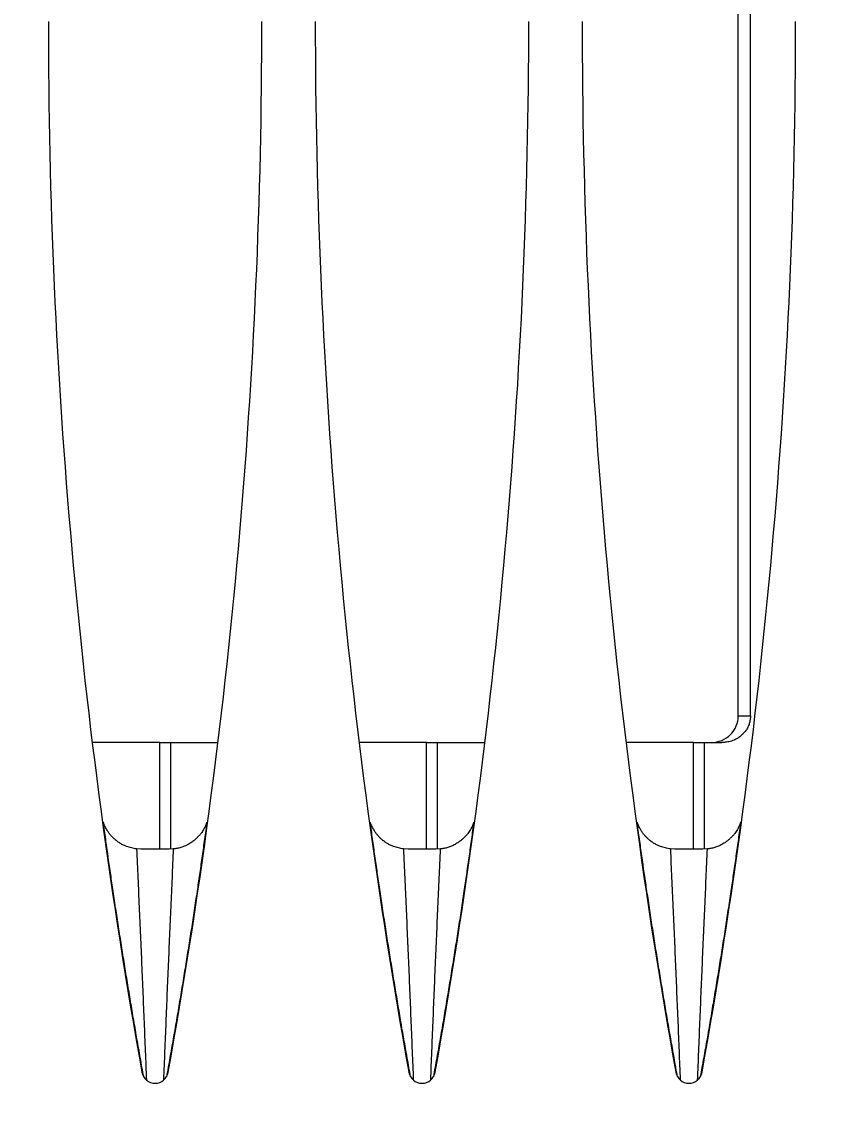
# Model space of a CAD drawing. Header units: metres. Extents: x -101133.8 to -101066.7, y -24899.3 to -24824.7.
# Drawn here: x -101102.93949 to -101102.90949, y -24833.79508 to -24833.75453 of the extents above; entities that cross this region are included whole.
import ezdxf

# ---------------------------------------------------------------- set-up
doc = ezdxf.new("R2010")
doc.units = ezdxf.units.M
doc.header["$LTSCALE"] = 0.2
doc.header["$PDSIZE"] = -5
doc.layers.add('CMT-COTATION DIVERS', color=1, linetype='Continuous')
doc.layers.add('CMT-CVC-MATERIEL', color=30, linetype='Continuous')
doc.styles.get("Standard").update_dxf_attribs({"font": 'arial.ttf'})
doc.dimstyles.get("Standard").update_dxf_attribs({"dimtxt": 0.18, "dimasz": 0.18, "dimexe": 0.18, "dimexo": 0.0625, "dimgap": 0.09, "dimtad": 0, "dimtih": 1, "dimtoh": 1, "dimdec": 4, "dimzin": 0, "dimdsep": 46, "dimtxsty": 'Standard', "dimcen": 0.09, "dimadec": 0, "dimazin": 0, "dimtfac": 1, "dimtdec": 4, "dimtofl": 0, "dimtmove": 0, "dimatfit": 3, "dimfxl": 1, "dimtolj": 1, "dimtzin": 0, "dimarcsym": 0})

# ---------------------------------------------------------------- blocks, each defined once
blk = doc.blocks.new('Cassette 600x600')
at = {"linetype": 'Continuous', "lineweight": 13}
for p, q in [((-20444.73, 362.832), (-20444.73, 365.361)), ((-20449.23, 364.73), (-20449.23, 364.764)), ((-20455.73, 363.702), (-20455.73, 363.736)), ((-20448.73, 363.527), (-20448.72, 363.7)), ((-20448.73, 362.832), (-20444.73, 362.832)), ((-20444.73, 362.832), (-20444.73, 362.421)), ((-20455.73, 362.274), (-20455.73, 362.308)), ((-20448.72, 362.31), (-20448.73, 362.483)), ((-20448.726, 362.421), (-20444.73, 362.421)), ((-20444.73, 362.421), (-20444.73, 360.649)), ((-20449.23, 361.246), (-20449.23, 361.28)), ((-20444.73, 352.832), (-20444.73, 355.361)), ((-20449.23, 354.73), (-20449.23, 354.764)), ((-20455.73, 353.702), (-20455.73, 353.736)), ((-20448.73, 353.527), (-20448.72, 353.7)), ((-20448.73, 352.832), (-20444.73, 352.832)), ((-20444.73, 352.832), (-20444.73, 352.421)), ((-20448.72, 352.31), (-20448.73, 352.483)), ((-20455.73, 352.274), (-20455.73, 352.308)), ((-20448.726, 352.421), (-20444.73, 352.421)), ((-20444.73, 352.421), (-20444.73, 350.649)), ((-20449.23, 351.246), (-20449.23, 351.28)), ((-20444.73, 342.832), (-20444.73, 345.361)), ((-20449.23, 344.73), (-20449.23, 344.764)), ((-20455.73, 343.702), (-20455.73, 343.736)), ((-20448.73, 343.527), (-20448.72, 343.7)), ((-20448.73, 342.832), (-20444.73, 342.832)), ((-20444.73, 342.832), (-20444.73, 342.421)), ((-20455.73, 342.274), (-20455.73, 342.308)), ((-20448.72, 342.31), (-20448.73, 342.483)), ((-20448.726, 342.421), (-20444.73, 342.421)), ((-20444.73, 342.421), (-20444.73, 341.768)), ((-20449.23, 341.246), (-20449.23, 341.28)), ((-20443.73, 341.155), (-20443.73, 340.695)), ((-20443.73, 341.155), (-20340.23, 341.155)), ((-20443.73, 340.695), (-20340.23, 340.695))]:
    blk.add_line(p, q, dxfattribs=at)
for centre, radius, start, end in [((-20417.73, 144.505), 222.5, 90, 100.18749), ((-20456.995, 363.005), 0.5, 100.1875, 259.8125), ((-20417.73, 581.505), 222.5, 259.81251, 270), ((-20417.73, 134.505), 222.5, 90, 100.18749), ((-20456.995, 353.005), 0.5, 100.1875, 259.8125), ((-20417.73, 571.505), 222.5, 259.81251, 270), ((-20417.73, 124.505), 222.5, 90, 100.18749), ((-20456.995, 343.005), 0.5, 100.1875, 259.8125), ((-20417.73, 561.505), 222.5, 259.81251, 270)]:
    blk.add_arc(centre, radius, start, end, dxfattribs=at)
blk.add_ellipse((-20443.73, 342.159), major_axis=(0, 1.004), ratio=0.996195, start_param=1.570796, end_param=3.141593, dxfattribs=at)
for points, knots in [([(-20457.255, 363.432), (-20457.136, 363.453), (-20457.018, 363.475), (-20456.9, 363.496), (-20456.782, 363.517), (-20456.664, 363.538), (-20456.544, 363.559), (-20456.424, 363.581), (-20456.3, 363.602), (-20456.188, 363.622), (-20456.077, 363.642), (-20455.977, 363.66), (-20455.833, 363.685), (-20455.644, 363.718), (-20455.378, 363.764), (-20455.133, 363.806), (-20454.889, 363.848), (-20454.664, 363.886), (-20454.434, 363.924), (-20454.204, 363.963), (-20453.968, 364.002), (-20453.734, 364.04), (-20453.5, 364.079), (-20453.267, 364.117), (-20453.034, 364.154), (-20452.8, 364.192), (-20452.567, 364.229), (-20452.333, 364.266), (-20452.099, 364.303), (-20451.865, 364.34), (-20451.632, 364.376), (-20451.399, 364.412), (-20451.168, 364.447), (-20450.931, 364.483), (-20450.694, 364.519), (-20450.451, 364.555), (-20450.229, 364.588), (-20450.008, 364.621), (-20449.808, 364.65), (-20449.602, 364.679), (-20449.396, 364.709), (-20449.185, 364.739), (-20448.975, 364.769), (-20448.764, 364.799), (-20448.556, 364.828), (-20448.347, 364.857), (-20448.138, 364.887), (-20447.929, 364.916), (-20447.719, 364.945)], [0, 0, 0, 0, 1, 1, 1, 2, 2, 2, 3, 3, 3, 4, 4, 4, 5, 5, 5, 6, 6, 6, 7, 7, 7, 8, 8, 8, 9, 9, 9, 10, 10, 10, 11, 11, 11, 12, 12, 12, 13, 13, 13, 14, 14, 14, 15, 15, 15, 16, 16, 16, 16]), ([(-20448.72, 363.7), (-20448.714, 363.731), (-20448.708, 363.762), (-20448.702, 363.793), (-20448.696, 363.824), (-20448.689, 363.855), (-20448.682, 363.886), (-20448.675, 363.918), (-20448.666, 363.949), (-20448.658, 363.979), (-20448.649, 364.009), (-20448.641, 364.037), (-20448.628, 364.071), (-20448.615, 364.106), (-20448.597, 364.148), (-20448.578, 364.187), (-20448.559, 364.227), (-20448.538, 364.265), (-20448.516, 364.301), (-20448.493, 364.338), (-20448.469, 364.375), (-20448.441, 364.413), (-20448.413, 364.45), (-20448.381, 364.49), (-20448.354, 364.52), (-20448.327, 364.551), (-20448.306, 364.574), (-20448.282, 364.598), (-20448.257, 364.622), (-20448.23, 364.648), (-20448.202, 364.671), (-20448.175, 364.695), (-20448.147, 364.717), (-20448.116, 364.74), (-20448.084, 364.762), (-20448.049, 364.785), (-20448.021, 364.802), (-20447.993, 364.819), (-20447.972, 364.829), (-20447.949, 364.841), (-20447.926, 364.853), (-20447.9, 364.866), (-20447.874, 364.878), (-20447.849, 364.889), (-20447.823, 364.901), (-20447.797, 364.912), (-20447.772, 364.923), (-20447.745, 364.934), (-20447.719, 364.945)], [0, 0, 0, 0, 1, 1, 1, 2, 2, 2, 3, 3, 3, 4, 4, 4, 5, 5, 5, 6, 6, 6, 7, 7, 7, 8, 8, 8, 9, 9, 9, 10, 10, 10, 11, 11, 11, 12, 12, 12, 13, 13, 13, 14, 14, 14, 15, 15, 15, 16, 16, 16, 16]), ([(-20448.72, 363.7), (-20449.081, 363.684), (-20449.442, 363.668), (-20449.803, 363.651), (-20450.164, 363.635), (-20450.525, 363.619), (-20450.885, 363.603), (-20451.246, 363.587), (-20451.607, 363.571), (-20451.968, 363.556), (-20452.329, 363.54), (-20452.69, 363.524), (-20453.05, 363.509), (-20453.411, 363.494), (-20453.771, 363.479), (-20454.132, 363.464), (-20454.492, 363.449), (-20454.852, 363.434), (-20455.212, 363.419), (-20455.573, 363.404), (-20455.933, 363.39), (-20456.293, 363.375), (-20456.653, 363.36), (-20457.014, 363.346), (-20457.374, 363.331)], [0, 0, 0, 0, 1, 1, 1, 2, 2, 2, 3, 3, 3, 4, 4, 4, 5, 5, 5, 6, 6, 6, 7, 7, 7, 8, 8, 8, 8]), ([(-20448.73, 362.483), (-20448.73, 362.503), (-20448.73, 362.524), (-20448.73, 362.544), (-20448.73, 362.565), (-20448.73, 362.585), (-20448.73, 362.606), (-20448.73, 362.627), (-20448.73, 362.648), (-20448.73, 362.669), (-20448.73, 362.69), (-20448.73, 362.711), (-20448.73, 362.733), (-20448.73, 362.755), (-20448.73, 362.777), (-20448.73, 362.799), (-20448.73, 362.822), (-20448.73, 362.844), (-20448.73, 362.867), (-20448.73, 362.89), (-20448.73, 362.912), (-20448.73, 362.935), (-20448.73, 362.958), (-20448.73, 362.981), (-20448.73, 363.004), (-20448.73, 363.028), (-20448.73, 363.051), (-20448.73, 363.074), (-20448.73, 363.097), (-20448.73, 363.119), (-20448.73, 363.142), (-20448.73, 363.165), (-20448.73, 363.188), (-20448.73, 363.21), (-20448.73, 363.232), (-20448.73, 363.254), (-20448.73, 363.276), (-20448.73, 363.298), (-20448.73, 363.319), (-20448.73, 363.341), (-20448.73, 363.362), (-20448.73, 363.383), (-20448.73, 363.404), (-20448.73, 363.425), (-20448.73, 363.445), (-20448.73, 363.466), (-20448.73, 363.486), (-20448.73, 363.507), (-20448.73, 363.527)], [0, 0, 0, 0, 1, 1, 1, 2, 2, 2, 3, 3, 3, 4, 4, 4, 5, 5, 5, 6, 6, 6, 7, 7, 7, 8, 8, 8, 9, 9, 9, 10, 10, 10, 11, 11, 11, 12, 12, 12, 13, 13, 13, 14, 14, 14, 15, 15, 15, 16, 16, 16, 16]), ([(-20457.374, 362.679), (-20457.014, 362.664), (-20456.653, 362.65), (-20456.293, 362.635), (-20455.933, 362.621), (-20455.573, 362.606), (-20455.212, 362.591), (-20454.852, 362.576), (-20454.492, 362.562), (-20454.132, 362.547), (-20453.771, 362.532), (-20453.411, 362.517), (-20453.05, 362.501), (-20452.69, 362.486), (-20452.329, 362.47), (-20451.968, 362.454), (-20451.607, 362.439), (-20451.246, 362.423), (-20450.885, 362.407), (-20450.525, 362.391), (-20450.164, 362.375), (-20449.803, 362.359), (-20449.442, 362.343), (-20449.081, 362.327), (-20448.72, 362.31)], [0, 0, 0, 0, 1, 1, 1, 2, 2, 2, 3, 3, 3, 4, 4, 4, 5, 5, 5, 6, 6, 6, 7, 7, 7, 8, 8, 8, 8]), ([(-20447.719, 361.065), (-20447.929, 361.094), (-20448.138, 361.124), (-20448.347, 361.153), (-20448.556, 361.182), (-20448.764, 361.212), (-20448.975, 361.241), (-20449.185, 361.271), (-20449.396, 361.301), (-20449.602, 361.331), (-20449.808, 361.361), (-20450.008, 361.39), (-20450.229, 361.422), (-20450.451, 361.455), (-20450.694, 361.491), (-20450.931, 361.527), (-20451.168, 361.563), (-20451.399, 361.598), (-20451.632, 361.634), (-20451.865, 361.67), (-20452.099, 361.707), (-20452.333, 361.744), (-20452.567, 361.781), (-20452.8, 361.818), (-20453.034, 361.856), (-20453.267, 361.894), (-20453.5, 361.931), (-20453.734, 361.97), (-20453.968, 362.008), (-20454.204, 362.048), (-20454.434, 362.086), (-20454.664, 362.125), (-20454.888, 362.163), (-20455.133, 362.204), (-20455.378, 362.246), (-20455.644, 362.292), (-20455.833, 362.325), (-20455.977, 362.351), (-20456.077, 362.368), (-20456.188, 362.388), (-20456.3, 362.408), (-20456.424, 362.43), (-20456.544, 362.451), (-20456.664, 362.473), (-20456.782, 362.493), (-20456.9, 362.515), (-20457.018, 362.536), (-20457.136, 362.557), (-20457.255, 362.578)], [0, 0, 0, 0, 1, 1, 1, 2, 2, 2, 3, 3, 3, 4, 4, 4, 5, 5, 5, 6, 6, 6, 7, 7, 7, 8, 8, 8, 9, 9, 9, 10, 10, 10, 11, 11, 11, 12, 12, 12, 13, 13, 13, 14, 14, 14, 15, 15, 15, 16, 16, 16, 16]), ([(-20447.719, 361.065), (-20447.727, 361.068), (-20447.735, 361.071), (-20447.743, 361.074), (-20447.751, 361.077), (-20447.759, 361.08), (-20447.767, 361.083), (-20447.775, 361.086), (-20447.783, 361.089), (-20447.79, 361.092), (-20447.798, 361.095), (-20447.805, 361.097), (-20447.814, 361.101), (-20447.836, 361.111), (-20447.871, 361.126), (-20447.901, 361.141), (-20447.932, 361.156), (-20447.958, 361.17), (-20447.984, 361.186), (-20448.011, 361.202), (-20448.039, 361.219), (-20448.063, 361.235), (-20448.088, 361.251), (-20448.109, 361.266), (-20448.137, 361.288), (-20448.166, 361.311), (-20448.202, 361.34), (-20448.233, 361.368), (-20448.265, 361.397), (-20448.293, 361.424), (-20448.32, 361.453), (-20448.348, 361.483), (-20448.375, 361.514), (-20448.398, 361.543), (-20448.422, 361.571), (-20448.442, 361.598), (-20448.467, 361.635), (-20448.493, 361.672), (-20448.523, 361.72), (-20448.548, 361.767), (-20448.574, 361.813), (-20448.595, 361.857), (-20448.614, 361.902), (-20448.633, 361.946), (-20448.649, 361.99), (-20448.664, 362.039), (-20448.678, 362.088), (-20448.691, 362.142), (-20448.698, 362.178), (-20448.701, 362.19), (-20448.703, 362.2), (-20448.705, 362.211), (-20448.706, 362.221), (-20448.708, 362.233), (-20448.71, 362.244), (-20448.712, 362.255), (-20448.713, 362.266), (-20448.715, 362.277), (-20448.717, 362.288), (-20448.718, 362.299), (-20448.72, 362.31)], [0, 0, 0, 0, 1, 1, 1, 2, 2, 2, 3, 3, 3, 4, 4, 4, 5, 5, 5, 6, 6, 6, 7, 7, 7, 8, 8, 8, 9, 9, 9, 10, 10, 10, 11, 11, 11, 12, 12, 12, 13, 13, 13, 14, 14, 14, 15, 15, 15, 16, 16, 16, 17, 17, 17, 18, 18, 18, 19, 19, 19, 20, 20, 20, 20]), ([(-20457.255, 353.432), (-20457.136, 353.453), (-20457.018, 353.475), (-20456.9, 353.496), (-20456.782, 353.517), (-20456.664, 353.538), (-20456.544, 353.559), (-20456.424, 353.581), (-20456.3, 353.602), (-20456.188, 353.622), (-20456.077, 353.642), (-20455.977, 353.66), (-20455.833, 353.685), (-20455.644, 353.718), (-20455.378, 353.764), (-20455.133, 353.806), (-20454.889, 353.848), (-20454.664, 353.886), (-20454.434, 353.924), (-20454.204, 353.963), (-20453.968, 354.002), (-20453.734, 354.04), (-20453.5, 354.079), (-20453.267, 354.117), (-20453.034, 354.154), (-20452.8, 354.192), (-20452.567, 354.229), (-20452.333, 354.266), (-20452.099, 354.303), (-20451.865, 354.34), (-20451.632, 354.376), (-20451.399, 354.412), (-20451.168, 354.447), (-20450.931, 354.483), (-20450.694, 354.519), (-20450.451, 354.555), (-20450.229, 354.588), (-20450.008, 354.621), (-20449.808, 354.65), (-20449.602, 354.679), (-20449.396, 354.709), (-20449.185, 354.739), (-20448.975, 354.769), (-20448.764, 354.799), (-20448.556, 354.828), (-20448.347, 354.857), (-20448.138, 354.887), (-20447.929, 354.916), (-20447.719, 354.945)], [0, 0, 0, 0, 1, 1, 1, 2, 2, 2, 3, 3, 3, 4, 4, 4, 5, 5, 5, 6, 6, 6, 7, 7, 7, 8, 8, 8, 9, 9, 9, 10, 10, 10, 11, 11, 11, 12, 12, 12, 13, 13, 13, 14, 14, 14, 15, 15, 15, 16, 16, 16, 16]), ([(-20448.72, 353.7), (-20448.714, 353.731), (-20448.708, 353.762), (-20448.702, 353.793), (-20448.696, 353.824), (-20448.689, 353.855), (-20448.682, 353.886), (-20448.675, 353.918), (-20448.666, 353.949), (-20448.658, 353.979), (-20448.649, 354.009), (-20448.641, 354.037), (-20448.628, 354.071), (-20448.615, 354.106), (-20448.597, 354.148), (-20448.578, 354.187), (-20448.559, 354.227), (-20448.538, 354.265), (-20448.516, 354.302), (-20448.493, 354.338), (-20448.469, 354.375), (-20448.441, 354.413), (-20448.413, 354.45), (-20448.381, 354.49), (-20448.354, 354.52), (-20448.327, 354.551), (-20448.306, 354.574), (-20448.282, 354.598), (-20448.257, 354.622), (-20448.23, 354.648), (-20448.202, 354.671), (-20448.175, 354.695), (-20448.147, 354.717), (-20448.116, 354.74), (-20448.084, 354.762), (-20448.049, 354.785), (-20448.021, 354.802), (-20447.993, 354.819), (-20447.972, 354.829), (-20447.949, 354.841), (-20447.926, 354.853), (-20447.9, 354.866), (-20447.874, 354.878), (-20447.849, 354.889), (-20447.823, 354.901), (-20447.797, 354.912), (-20447.772, 354.923), (-20447.745, 354.934), (-20447.719, 354.945)], [0, 0, 0, 0, 1, 1, 1, 2, 2, 2, 3, 3, 3, 4, 4, 4, 5, 5, 5, 6, 6, 6, 7, 7, 7, 8, 8, 8, 9, 9, 9, 10, 10, 10, 11, 11, 11, 12, 12, 12, 13, 13, 13, 14, 14, 14, 15, 15, 15, 16, 16, 16, 16]), ([(-20448.72, 353.7), (-20449.081, 353.684), (-20449.442, 353.668), (-20449.803, 353.651), (-20450.164, 353.635), (-20450.525, 353.619), (-20450.885, 353.603), (-20451.246, 353.587), (-20451.607, 353.571), (-20451.968, 353.556), (-20452.329, 353.54), (-20452.69, 353.524), (-20453.05, 353.509), (-20453.411, 353.494), (-20453.771, 353.479), (-20454.132, 353.464), (-20454.492, 353.449), (-20454.852, 353.434), (-20455.212, 353.419), (-20455.573, 353.404), (-20455.933, 353.39), (-20456.293, 353.375), (-20456.653, 353.36), (-20457.014, 353.346), (-20457.374, 353.331)], [0, 0, 0, 0, 1, 1, 1, 2, 2, 2, 3, 3, 3, 4, 4, 4, 5, 5, 5, 6, 6, 6, 7, 7, 7, 8, 8, 8, 8]), ([(-20448.73, 352.483), (-20448.73, 352.503), (-20448.73, 352.524), (-20448.73, 352.544), (-20448.73, 352.565), (-20448.73, 352.585), (-20448.73, 352.606), (-20448.73, 352.627), (-20448.73, 352.648), (-20448.73, 352.669), (-20448.73, 352.69), (-20448.73, 352.711), (-20448.73, 352.733), (-20448.73, 352.755), (-20448.73, 352.777), (-20448.73, 352.799), (-20448.73, 352.822), (-20448.73, 352.844), (-20448.73, 352.867), (-20448.73, 352.89), (-20448.73, 352.912), (-20448.73, 352.935), (-20448.73, 352.958), (-20448.73, 352.981), (-20448.73, 353.004), (-20448.73, 353.028), (-20448.73, 353.051), (-20448.73, 353.074), (-20448.73, 353.097), (-20448.73, 353.119), (-20448.73, 353.142), (-20448.73, 353.165), (-20448.73, 353.188), (-20448.73, 353.21), (-20448.73, 353.232), (-20448.73, 353.254), (-20448.73, 353.276), (-20448.73, 353.298), (-20448.73, 353.319), (-20448.73, 353.341), (-20448.73, 353.362), (-20448.73, 353.383), (-20448.73, 353.404), (-20448.73, 353.425), (-20448.73, 353.445), (-20448.73, 353.466), (-20448.73, 353.486), (-20448.73, 353.507), (-20448.73, 353.527)], [0, 0, 0, 0, 1, 1, 1, 2, 2, 2, 3, 3, 3, 4, 4, 4, 5, 5, 5, 6, 6, 6, 7, 7, 7, 8, 8, 8, 9, 9, 9, 10, 10, 10, 11, 11, 11, 12, 12, 12, 13, 13, 13, 14, 14, 14, 15, 15, 15, 16, 16, 16, 16]), ([(-20457.374, 352.679), (-20457.014, 352.664), (-20456.653, 352.65), (-20456.293, 352.635), (-20455.933, 352.621), (-20455.573, 352.606), (-20455.212, 352.591), (-20454.852, 352.576), (-20454.492, 352.562), (-20454.132, 352.547), (-20453.771, 352.532), (-20453.411, 352.517), (-20453.05, 352.501), (-20452.69, 352.486), (-20452.329, 352.47), (-20451.968, 352.454), (-20451.607, 352.439), (-20451.246, 352.423), (-20450.885, 352.407), (-20450.525, 352.391), (-20450.164, 352.375), (-20449.803, 352.359), (-20449.442, 352.343), (-20449.081, 352.327), (-20448.72, 352.31)], [0, 0, 0, 0, 1, 1, 1, 2, 2, 2, 3, 3, 3, 4, 4, 4, 5, 5, 5, 6, 6, 6, 7, 7, 7, 8, 8, 8, 8]), ([(-20447.719, 351.065), (-20447.929, 351.094), (-20448.138, 351.124), (-20448.347, 351.153), (-20448.556, 351.182), (-20448.764, 351.212), (-20448.975, 351.241), (-20449.185, 351.271), (-20449.396, 351.301), (-20449.602, 351.331), (-20449.808, 351.361), (-20450.008, 351.39), (-20450.229, 351.422), (-20450.451, 351.455), (-20450.694, 351.491), (-20450.931, 351.527), (-20451.168, 351.563), (-20451.399, 351.598), (-20451.632, 351.634), (-20451.865, 351.67), (-20452.099, 351.707), (-20452.333, 351.744), (-20452.567, 351.781), (-20452.8, 351.818), (-20453.034, 351.856), (-20453.267, 351.894), (-20453.5, 351.931), (-20453.734, 351.97), (-20453.968, 352.008), (-20454.204, 352.048), (-20454.434, 352.086), (-20454.664, 352.125), (-20454.888, 352.163), (-20455.133, 352.204), (-20455.378, 352.246), (-20455.644, 352.292), (-20455.833, 352.325), (-20455.977, 352.351), (-20456.077, 352.368), (-20456.188, 352.388), (-20456.3, 352.408), (-20456.424, 352.43), (-20456.544, 352.451), (-20456.664, 352.473), (-20456.782, 352.493), (-20456.9, 352.515), (-20457.018, 352.536), (-20457.136, 352.557), (-20457.255, 352.578)], [0, 0, 0, 0, 1, 1, 1, 2, 2, 2, 3, 3, 3, 4, 4, 4, 5, 5, 5, 6, 6, 6, 7, 7, 7, 8, 8, 8, 9, 9, 9, 10, 10, 10, 11, 11, 11, 12, 12, 12, 13, 13, 13, 14, 14, 14, 15, 15, 15, 16, 16, 16, 16]), ([(-20447.719, 351.065), (-20447.727, 351.068), (-20447.735, 351.071), (-20447.743, 351.074), (-20447.751, 351.077), (-20447.759, 351.08), (-20447.767, 351.083), (-20447.775, 351.086), (-20447.783, 351.089), (-20447.79, 351.092), (-20447.798, 351.095), (-20447.805, 351.097), (-20447.814, 351.101), (-20447.836, 351.111), (-20447.871, 351.126), (-20447.901, 351.141), (-20447.932, 351.156), (-20447.958, 351.17), (-20447.984, 351.186), (-20448.011, 351.202), (-20448.039, 351.219), (-20448.063, 351.235), (-20448.088, 351.251), (-20448.109, 351.266), (-20448.137, 351.288), (-20448.166, 351.311), (-20448.202, 351.34), (-20448.233, 351.368), (-20448.265, 351.397), (-20448.293, 351.424), (-20448.32, 351.453), (-20448.348, 351.483), (-20448.375, 351.514), (-20448.398, 351.543), (-20448.422, 351.571), (-20448.442, 351.598), (-20448.467, 351.635), (-20448.493, 351.672), (-20448.523, 351.72), (-20448.548, 351.767), (-20448.574, 351.813), (-20448.595, 351.857), (-20448.614, 351.902), (-20448.633, 351.946), (-20448.649, 351.99), (-20448.664, 352.039), (-20448.678, 352.088), (-20448.691, 352.142), (-20448.698, 352.178), (-20448.701, 352.19), (-20448.703, 352.2), (-20448.705, 352.211), (-20448.706, 352.221), (-20448.708, 352.233), (-20448.71, 352.244), (-20448.712, 352.255), (-20448.713, 352.266), (-20448.715, 352.277), (-20448.717, 352.288), (-20448.718, 352.299), (-20448.72, 352.31)], [0, 0, 0, 0, 1, 1, 1, 2, 2, 2, 3, 3, 3, 4, 4, 4, 5, 5, 5, 6, 6, 6, 7, 7, 7, 8, 8, 8, 9, 9, 9, 10, 10, 10, 11, 11, 11, 12, 12, 12, 13, 13, 13, 14, 14, 14, 15, 15, 15, 16, 16, 16, 17, 17, 17, 18, 18, 18, 19, 19, 19, 20, 20, 20, 20]), ([(-20457.255, 343.432), (-20457.136, 343.453), (-20457.018, 343.475), (-20456.9, 343.496), (-20456.782, 343.517), (-20456.664, 343.538), (-20456.544, 343.559), (-20456.424, 343.581), (-20456.3, 343.602), (-20456.188, 343.622), (-20456.077, 343.642), (-20455.977, 343.66), (-20455.833, 343.685), (-20455.644, 343.718), (-20455.378, 343.764), (-20455.133, 343.806), (-20454.889, 343.848), (-20454.664, 343.886), (-20454.434, 343.924), (-20454.204, 343.963), (-20453.968, 344.002), (-20453.734, 344.04), (-20453.5, 344.079), (-20453.267, 344.117), (-20453.034, 344.154), (-20452.8, 344.192), (-20452.567, 344.229), (-20452.333, 344.266), (-20452.099, 344.303), (-20451.865, 344.34), (-20451.632, 344.376), (-20451.399, 344.412), (-20451.168, 344.447), (-20450.931, 344.483), (-20450.694, 344.519), (-20450.451, 344.555), (-20450.229, 344.588), (-20450.008, 344.621), (-20449.808, 344.65), (-20449.602, 344.679), (-20449.396, 344.709), (-20449.185, 344.739), (-20448.975, 344.769), (-20448.764, 344.799), (-20448.556, 344.828), (-20448.347, 344.857), (-20448.138, 344.887), (-20447.929, 344.916), (-20447.719, 344.945)], [0, 0, 0, 0, 1, 1, 1, 2, 2, 2, 3, 3, 3, 4, 4, 4, 5, 5, 5, 6, 6, 6, 7, 7, 7, 8, 8, 8, 9, 9, 9, 10, 10, 10, 11, 11, 11, 12, 12, 12, 13, 13, 13, 14, 14, 14, 15, 15, 15, 16, 16, 16, 16]), ([(-20448.72, 343.7), (-20448.714, 343.731), (-20448.708, 343.762), (-20448.702, 343.793), (-20448.696, 343.824), (-20448.689, 343.855), (-20448.682, 343.886), (-20448.675, 343.918), (-20448.666, 343.949), (-20448.658, 343.979), (-20448.649, 344.009), (-20448.641, 344.037), (-20448.628, 344.071), (-20448.615, 344.106), (-20448.597, 344.148), (-20448.578, 344.187), (-20448.559, 344.227), (-20448.538, 344.265), (-20448.516, 344.302), (-20448.493, 344.338), (-20448.469, 344.375), (-20448.441, 344.413), (-20448.413, 344.45), (-20448.381, 344.49), (-20448.354, 344.52), (-20448.327, 344.551), (-20448.306, 344.574), (-20448.282, 344.598), (-20448.257, 344.622), (-20448.23, 344.648), (-20448.202, 344.671), (-20448.175, 344.695), (-20448.147, 344.717), (-20448.116, 344.74), (-20448.084, 344.762), (-20448.049, 344.785), (-20448.021, 344.802), (-20447.993, 344.819), (-20447.972, 344.829), (-20447.949, 344.841), (-20447.926, 344.853), (-20447.9, 344.866), (-20447.874, 344.878), (-20447.849, 344.889), (-20447.823, 344.901), (-20447.797, 344.912), (-20447.772, 344.923), (-20447.745, 344.934), (-20447.719, 344.945)], [0, 0, 0, 0, 1, 1, 1, 2, 2, 2, 3, 3, 3, 4, 4, 4, 5, 5, 5, 6, 6, 6, 7, 7, 7, 8, 8, 8, 9, 9, 9, 10, 10, 10, 11, 11, 11, 12, 12, 12, 13, 13, 13, 14, 14, 14, 15, 15, 15, 16, 16, 16, 16]), ([(-20448.72, 343.7), (-20449.081, 343.684), (-20449.442, 343.668), (-20449.803, 343.651), (-20450.164, 343.635), (-20450.525, 343.619), (-20450.885, 343.603), (-20451.246, 343.587), (-20451.607, 343.571), (-20451.968, 343.556), (-20452.329, 343.54), (-20452.69, 343.524), (-20453.05, 343.509), (-20453.411, 343.494), (-20453.771, 343.479), (-20454.132, 343.464), (-20454.492, 343.449), (-20454.852, 343.434), (-20455.212, 343.419), (-20455.573, 343.404), (-20455.933, 343.39), (-20456.293, 343.375), (-20456.653, 343.36), (-20457.014, 343.346), (-20457.374, 343.331)], [0, 0, 0, 0, 1, 1, 1, 2, 2, 2, 3, 3, 3, 4, 4, 4, 5, 5, 5, 6, 6, 6, 7, 7, 7, 8, 8, 8, 8]), ([(-20448.73, 342.483), (-20448.73, 342.503), (-20448.73, 342.524), (-20448.73, 342.544), (-20448.73, 342.565), (-20448.73, 342.585), (-20448.73, 342.606), (-20448.73, 342.627), (-20448.73, 342.648), (-20448.73, 342.669), (-20448.73, 342.69), (-20448.73, 342.711), (-20448.73, 342.733), (-20448.73, 342.755), (-20448.73, 342.777), (-20448.73, 342.799), (-20448.73, 342.822), (-20448.73, 342.844), (-20448.73, 342.867), (-20448.73, 342.89), (-20448.73, 342.912), (-20448.73, 342.935), (-20448.73, 342.958), (-20448.73, 342.981), (-20448.73, 343.004), (-20448.73, 343.028), (-20448.73, 343.051), (-20448.73, 343.074), (-20448.73, 343.097), (-20448.73, 343.119), (-20448.73, 343.142), (-20448.73, 343.165), (-20448.73, 343.188), (-20448.73, 343.21), (-20448.73, 343.232), (-20448.73, 343.254), (-20448.73, 343.276), (-20448.73, 343.298), (-20448.73, 343.319), (-20448.73, 343.341), (-20448.73, 343.362), (-20448.73, 343.383), (-20448.73, 343.404), (-20448.73, 343.425), (-20448.73, 343.445), (-20448.73, 343.466), (-20448.73, 343.486), (-20448.73, 343.507), (-20448.73, 343.527)], [0, 0, 0, 0, 1, 1, 1, 2, 2, 2, 3, 3, 3, 4, 4, 4, 5, 5, 5, 6, 6, 6, 7, 7, 7, 8, 8, 8, 9, 9, 9, 10, 10, 10, 11, 11, 11, 12, 12, 12, 13, 13, 13, 14, 14, 14, 15, 15, 15, 16, 16, 16, 16]), ([(-20457.374, 342.679), (-20457.014, 342.664), (-20456.653, 342.65), (-20456.293, 342.635), (-20455.933, 342.621), (-20455.573, 342.606), (-20455.212, 342.591), (-20454.852, 342.576), (-20454.492, 342.562), (-20454.132, 342.547), (-20453.771, 342.532), (-20453.411, 342.517), (-20453.05, 342.501), (-20452.69, 342.486), (-20452.329, 342.47), (-20451.968, 342.454), (-20451.607, 342.439), (-20451.246, 342.423), (-20450.885, 342.407), (-20450.525, 342.391), (-20450.164, 342.375), (-20449.803, 342.359), (-20449.442, 342.343), (-20449.081, 342.327), (-20448.72, 342.31)], [0, 0, 0, 0, 1, 1, 1, 2, 2, 2, 3, 3, 3, 4, 4, 4, 5, 5, 5, 6, 6, 6, 7, 7, 7, 8, 8, 8, 8]), ([(-20447.719, 341.065), (-20447.929, 341.094), (-20448.138, 341.124), (-20448.347, 341.153), (-20448.556, 341.182), (-20448.764, 341.212), (-20448.975, 341.241), (-20449.185, 341.271), (-20449.396, 341.301), (-20449.602, 341.331), (-20449.808, 341.361), (-20450.008, 341.39), (-20450.229, 341.422), (-20450.451, 341.455), (-20450.694, 341.491), (-20450.931, 341.527), (-20451.168, 341.563), (-20451.399, 341.598), (-20451.632, 341.634), (-20451.865, 341.67), (-20452.099, 341.707), (-20452.333, 341.744), (-20452.567, 341.781), (-20452.8, 341.818), (-20453.034, 341.856), (-20453.267, 341.894), (-20453.5, 341.931), (-20453.734, 341.97), (-20453.968, 342.008), (-20454.204, 342.048), (-20454.434, 342.086), (-20454.664, 342.125), (-20454.888, 342.163), (-20455.133, 342.204), (-20455.378, 342.246), (-20455.644, 342.292), (-20455.833, 342.325), (-20455.977, 342.351), (-20456.077, 342.368), (-20456.188, 342.388), (-20456.3, 342.408), (-20456.424, 342.43), (-20456.544, 342.451), (-20456.664, 342.473), (-20456.782, 342.493), (-20456.9, 342.515), (-20457.018, 342.536), (-20457.136, 342.557), (-20457.255, 342.578)], [0, 0, 0, 0, 1, 1, 1, 2, 2, 2, 3, 3, 3, 4, 4, 4, 5, 5, 5, 6, 6, 6, 7, 7, 7, 8, 8, 8, 9, 9, 9, 10, 10, 10, 11, 11, 11, 12, 12, 12, 13, 13, 13, 14, 14, 14, 15, 15, 15, 16, 16, 16, 16]), ([(-20447.719, 341.065), (-20447.727, 341.068), (-20447.735, 341.071), (-20447.743, 341.074), (-20447.751, 341.077), (-20447.759, 341.08), (-20447.767, 341.083), (-20447.775, 341.086), (-20447.783, 341.089), (-20447.79, 341.092), (-20447.798, 341.095), (-20447.805, 341.098), (-20447.814, 341.101), (-20447.836, 341.111), (-20447.871, 341.126), (-20447.901, 341.141), (-20447.932, 341.156), (-20447.958, 341.17), (-20447.984, 341.186), (-20448.011, 341.202), (-20448.039, 341.219), (-20448.063, 341.235), (-20448.088, 341.251), (-20448.109, 341.266), (-20448.137, 341.288), (-20448.166, 341.311), (-20448.202, 341.34), (-20448.233, 341.368), (-20448.265, 341.397), (-20448.293, 341.424), (-20448.32, 341.453), (-20448.348, 341.483), (-20448.375, 341.514), (-20448.398, 341.543), (-20448.422, 341.571), (-20448.442, 341.598), (-20448.467, 341.635), (-20448.493, 341.672), (-20448.523, 341.72), (-20448.548, 341.767), (-20448.574, 341.813), (-20448.595, 341.857), (-20448.614, 341.902), (-20448.633, 341.946), (-20448.649, 341.99), (-20448.664, 342.039), (-20448.678, 342.088), (-20448.691, 342.142), (-20448.698, 342.178), (-20448.701, 342.19), (-20448.703, 342.2), (-20448.705, 342.211), (-20448.706, 342.221), (-20448.708, 342.233), (-20448.71, 342.244), (-20448.712, 342.255), (-20448.713, 342.266), (-20448.715, 342.277), (-20448.717, 342.288), (-20448.718, 342.299), (-20448.72, 342.31)], [0, 0, 0, 0, 1, 1, 1, 2, 2, 2, 3, 3, 3, 4, 4, 4, 5, 5, 5, 6, 6, 6, 7, 7, 7, 8, 8, 8, 9, 9, 9, 10, 10, 10, 11, 11, 11, 12, 12, 12, 13, 13, 13, 14, 14, 14, 15, 15, 15, 16, 16, 16, 17, 17, 17, 18, 18, 18, 19, 19, 19, 20, 20, 20, 20]), ([(-20443.73, 340.695), (-20443.755, 340.698), (-20443.78, 340.7), (-20443.805, 340.703), (-20443.83, 340.705), (-20443.855, 340.708), (-20443.88, 340.712), (-20443.905, 340.715), (-20443.929, 340.719), (-20443.953, 340.724), (-20443.978, 340.729), (-20444.002, 340.735), (-20444.025, 340.742), (-20444.049, 340.749), (-20444.072, 340.757), (-20444.095, 340.767), (-20444.118, 340.776), (-20444.14, 340.786), (-20444.162, 340.797), (-20444.184, 340.808), (-20444.206, 340.82), (-20444.226, 340.833), (-20444.247, 340.846), (-20444.267, 340.859), (-20444.287, 340.873), (-20444.307, 340.887), (-20444.327, 340.902), (-20444.345, 340.918), (-20444.364, 340.933), (-20444.382, 340.949), (-20444.399, 340.966), (-20444.417, 340.982), (-20444.433, 340.999), (-20444.449, 341.016), (-20444.465, 341.033), (-20444.479, 341.05), (-20444.494, 341.069), (-20444.509, 341.088), (-20444.524, 341.108), (-20444.538, 341.129), (-20444.552, 341.149), (-20444.565, 341.169), (-20444.577, 341.19), (-20444.589, 341.211), (-20444.601, 341.233), (-20444.611, 341.252), (-20444.621, 341.272), (-20444.629, 341.289), (-20444.64, 341.315), (-20444.651, 341.342), (-20444.665, 341.378), (-20444.676, 341.411), (-20444.686, 341.444), (-20444.694, 341.475), (-20444.701, 341.505), (-20444.708, 341.535), (-20444.714, 341.565), (-20444.718, 341.597), (-20444.723, 341.629), (-20444.726, 341.663), (-20444.727, 341.685), (-20444.728, 341.693), (-20444.728, 341.699), (-20444.728, 341.706), (-20444.728, 341.713), (-20444.729, 341.72), (-20444.729, 341.727), (-20444.729, 341.734), (-20444.729, 341.741), (-20444.729, 341.747), (-20444.73, 341.754), (-20444.73, 341.761), (-20444.73, 341.768)], [0, 0, 0, 0, 1, 1, 1, 2, 2, 2, 3, 3, 3, 4, 4, 4, 5, 5, 5, 6, 6, 6, 7, 7, 7, 8, 8, 8, 9, 9, 9, 10, 10, 10, 11, 11, 11, 12, 12, 12, 13, 13, 13, 14, 14, 14, 15, 15, 15, 16, 16, 16, 17, 17, 17, 18, 18, 18, 19, 19, 19, 20, 20, 20, 21, 21, 21, 22, 22, 22, 23, 23, 23, 24, 24, 24, 24])]:
    blk.add_open_spline(points, degree=3, knots=knots, dxfattribs=at)
blk = doc.blocks.new('COT-45')
at = {"color": 0}
for p, q in [((0, -1), (0, 1)), ((-1, 0), (1, 0))]:
    blk.add_line(p, q, dxfattribs=at)
at = {"color": 0, "const_width": 0.4}
blk.add_lwpolyline([(-0.4419, -0.4419), (0.4419, 0.4419)], dxfattribs=at)
blk = doc.blocks.new('*D87')
at = {"layer": 'CMT-COTATION DIVERS', "color": 0, "lineweight": -2}
for p, q in [((-101106.435908, -24831.696781), (-101106.435908, -24834.830787)), ((-101102.469093, -24834.01305), (-101102.469093, -24834.830787)), ((-101106.410908, -24834.780787), (-101102.494093, -24834.780787))]:
    blk.add_line(p, q, dxfattribs=at)
at = {"layer": 'Defpoints', "color": 0, "lineweight": 15}
for p in [(-101106.435908, -24831.666781), (-101102.469093, -24833.98305), (-101102.469093, -24834.780787)]:
    blk.add_point(p, dxfattribs=at)
at = {"layer": 'CMT-COTATION DIVERS', "color": 0, "lineweight": -2, "xscale": 0.025, "yscale": 0.025, "zscale": 0.025, "rotation": 180}
blk.add_blockref('COT-45', (-101106.435908, -24834.780787), dxfattribs=at)
at = {"layer": 'CMT-COTATION DIVERS', "color": 0, "lineweight": -2, "xscale": 0.025, "yscale": 0.025, "zscale": 0.025}
blk.add_blockref('COT-45', (-101102.469093, -24834.780787), dxfattribs=at)
at = {"layer": 'CMT-COTATION DIVERS', "color": 0, "lineweight": 15, "insert": (-101104.452501, -24834.704968), "char_height": 0.075, "attachment_point": 5}
blk.add_mtext('\\A1;397', dxfattribs=at)

msp = doc.modelspace()

# ---------------------------------------------------------------- block references
at = {"layer": 'CMT-CVC-MATERIEL', "xscale": 0.001, "yscale": 0.001, "zscale": 0.001, "rotation": 90}
msp.add_blockref('Cassette 600x600', (-101102.571482, -24813.336798), dxfattribs=at)

# ---------------------------------------------------------------- dimensions: what is measured, and where the dimension line sits
at = {"layer": 'CMT-COTATION DIVERS', "lineweight": 15}
dim = msp.add_linear_dim(base=(-101102.469093, -24834.780787), p1=(-101106.435908, -24831.666781), p2=(-101102.469093, -24833.98305), dimstyle='Standard', override={"dimscale": 0.05, "dimtxt": 1.5, "dimasz": 0.5, "dimexe": 1, "dimexo": 0.6, "dimgap": 0.75, "dimtad": 1, "dimtih": 0, "dimtoh": 0, "dimdec": 0, "dimlfac": 100, "dimblk": 'COT-45', "dimcen": 0, "dimadec": 2, "dimazin": 2, "dimtdec": 2, "dimtix": 1, "dimtmove": 1, "dimfrac": 1}, dxfattribs=at)
dim.commit()
dim.dimension.update_dxf_attribs({"geometry": '*D87', "text_midpoint": (-101104.452501, -24834.704968)})

doc.saveas('drawing.dxf')
